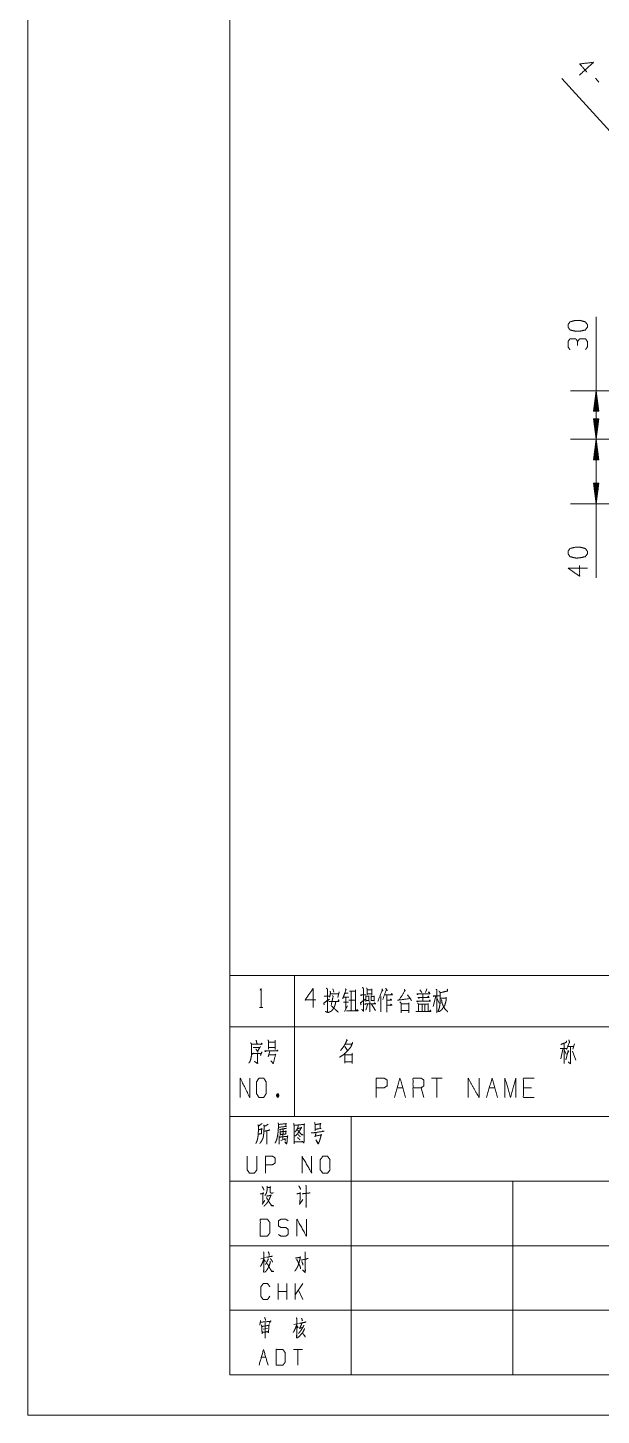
# Model space of a CAD drawing. Header units: millimetres. Extents: x 0 to 210, y 0 to 297.
# Drawn here: x 0 to 70.9, y 0 to 171.8 of the extents above; entities that cross this region are included whole.
import ezdxf

# ---------------------------------------------------------------- set-up
doc = ezdxf.new("R2010")
doc.units = ezdxf.units.MM
doc.layers.add('101', color=7, linetype='Continuous', true_color=0xffffff)

msp = doc.modelspace()

# ---------------------------------------------------------------- linework, layer by layer
at = {"layer": '101', "color": 133, "linetype": 'Continuous', "lineweight": 18}
for p, q in [((0, 297), (0, 0)), ((25, 292), (25, 5)), ((25, 37), (205, 37)), ((25, 37), (25, 5)), ((40, 37), (40, 5)), ((25, 29), (205, 29)), ((60, 29), (60, 5)), ((25, 21), (75, 21)), ((25, 13), (75, 13)), ((25, 5), (205, 5)), ((25, 5), (205, 5)), ((0, 0), (210, 0))]:
    msp.add_line(p, q, dxfattribs=at)
at = {"layer": '101', "color": 22, "linetype": 'Continuous', "lineweight": 18}
for p, q in [((66.06, 165.56), (98.8, 129.52)), ((70.32, 120.87), (70.32, 136.03)), ((109.05, 126.87), (67.14, 126.87)), ((70.32, 126.87), (69.98, 124.33)), ((70.14, 124.33), (70.14, 125.52)), ((70.19, 124.33), (70.19, 125.91)), ((70.24, 124.33), (70.24, 126.3)), ((70.29, 124.33), (70.29, 126.68)), ((70.65, 124.33), (70.32, 126.87)), ((70.34, 124.33), (70.34, 126.68)), ((70.39, 124.33), (70.39, 126.3)), ((70.44, 124.33), (70.44, 125.91)), ((70.5, 124.33), (70.5, 125.52)), ((69.98, 124.33), (70.65, 124.33)), ((69.99, 124.33), (69.99, 124.37)), ((69.99, 124.33), (69.99, 124.37)), ((70.04, 124.33), (70.04, 124.75)), ((70.09, 124.33), (70.09, 125.14)), ((70.55, 124.33), (70.55, 125.14)), ((70.6, 124.33), (70.6, 124.75)), ((70.65, 124.33), (70.65, 124.37)), ((70.65, 124.33), (70.65, 124.37)), ((70.65, 123.41), (69.98, 123.41)), ((69.98, 123.41), (70.32, 120.87)), ((69.99, 123.41), (69.99, 123.38)), ((69.99, 123.41), (69.99, 123.38)), ((70.04, 123.41), (70.04, 123)), ((70.09, 123.41), (70.09, 122.61)), ((70.14, 123.41), (70.14, 122.22)), ((70.19, 123.41), (70.19, 121.84)), ((70.24, 123.41), (70.24, 121.45)), ((70.29, 123.41), (70.29, 121.07)), ((70.32, 120.87), (70.65, 123.41)), ((70.34, 123.41), (70.34, 121.07)), ((70.39, 123.41), (70.39, 121.45)), ((70.44, 123.41), (70.44, 121.84)), ((70.5, 123.41), (70.5, 122.22)), ((70.55, 123.41), (70.55, 122.61)), ((70.6, 123.41), (70.6, 123)), ((70.65, 123.41), (70.65, 123.38)), ((70.65, 123.41), (70.65, 123.38)), ((95.23, 120.87), (67.14, 120.87)), ((95.23, 120.87), (67.14, 120.87)), ((70.32, 120.87), (69.98, 118.33)), ((70.24, 118.33), (70.24, 120.3)), ((70.29, 118.33), (70.29, 120.68)), ((70.32, 120.87), (70.32, 103.72)), ((70.65, 118.33), (70.32, 120.87)), ((70.34, 118.33), (70.34, 120.68)), ((70.39, 118.33), (70.39, 120.3)), ((70.04, 118.33), (70.04, 118.75)), ((70.09, 118.33), (70.09, 119.14)), ((70.14, 118.33), (70.14, 119.52)), ((70.19, 118.33), (70.19, 119.91)), ((70.44, 118.33), (70.44, 119.91)), ((70.5, 118.33), (70.5, 119.52)), ((70.55, 118.33), (70.55, 119.14)), ((70.6, 118.33), (70.6, 118.75)), ((69.98, 118.33), (70.65, 118.33)), ((69.99, 118.33), (69.99, 118.37)), ((69.99, 118.33), (69.99, 118.37)), ((70.65, 118.33), (70.65, 118.37)), ((70.65, 118.33), (70.65, 118.37)), ((69.98, 115.41), (70.32, 112.87)), ((70.65, 115.41), (69.98, 115.41)), ((69.99, 115.41), (69.99, 115.38)), ((69.99, 115.41), (69.99, 115.38)), ((70.04, 115.41), (70.04, 115)), ((70.09, 115.41), (70.09, 114.61)), ((70.14, 115.41), (70.14, 114.22)), ((70.19, 115.41), (70.19, 113.84)), ((70.24, 115.41), (70.24, 113.45)), ((70.29, 115.41), (70.29, 113.07)), ((70.32, 112.87), (70.65, 115.41)), ((70.34, 115.41), (70.34, 113.07)), ((70.39, 115.41), (70.39, 113.45)), ((70.44, 115.41), (70.44, 113.84)), ((70.5, 115.41), (70.5, 114.22)), ((70.55, 115.41), (70.55, 114.61)), ((70.6, 115.41), (70.6, 115)), ((70.65, 115.41), (70.65, 115.38)), ((70.65, 115.41), (70.65, 115.38)), ((95.43, 112.87), (67.14, 112.87))]:
    msp.add_line(p, q, dxfattribs=at)
at = {"layer": '101', "color": 72, "linetype": 'Continuous', "lineweight": 18}
for p, q in [((70.67, 165.07), (70.22, 165.57)), ((25, 54.46), (33, 54.46)), ((25, 54.46), (25, 48.11)), ((33, 54.46), (73, 54.46)), ((33, 54.46), (33, 48.11)), ((36.68, 51.9), (37.25, 51.9)), ((37.42, 52.2), (38.4, 52.2)), ((37.74, 52.82), (37.87, 52.38)), ((38.52, 52.43), (38.34, 51.75)), ((41.84, 51.95), (41.84, 51.25)), ((41.84, 51.88), (42.15, 51.88)), ((42.05, 52.7), (42.56, 52.7)), ((42.05, 52.2), (42.58, 52.2)), ((42.21, 51.95), (42.21, 51.28)), ((42.47, 51.97), (42.47, 51.3)), ((42.47, 51.85), (42.84, 51.85)), ((42.58, 52.82), (42.58, 52.03)), ((42.84, 51.95), (42.84, 51.28)), ((43.67, 51.85), (43.67, 49.95)), ((48.51, 52.7), (48.74, 52.35)), ((48.89, 52.18), (48.89, 51.28)), ((49.39, 52.8), (49.2, 52.35)), ((50.5, 51.88), (50.16, 50.6)), ((50.61, 51.7), (50.91, 51.05)), ((51.03, 51.65), (51.74, 51.65)), ((28.67, 50.48), (29.09, 50.48)), ((39.19, 50), (39.54, 50.7)), ((42.08, 50.93), (41.82, 50.17)), ((41.87, 51.35), (42.17, 51.35)), ((42.3, 51.25), (42.3, 49.95)), ((42.49, 51.35), (42.83, 51.35)), ((42.51, 50.9), (43.04, 50.13)), ((48.36, 50.9), (49.5, 50.9)), ((48.79, 50.93), (48.79, 50.08)), ((49.14, 50.85), (49.14, 50.08)), ((49.55, 51), (49.55, 50.08)), ((25, 48.11), (25, 37)), ((25, 48.11), (33, 48.11)), ((33, 48.11), (33, 37)), ((33, 48.11), (73, 48.11)), ((30.59, 46.45), (30.59, 45.3)), ((29.76, 46.22), (30.58, 46.22)), ((29.76, 45.53), (30.58, 45.53)), ((29.95, 45.08), (29.76, 44.38)), ((39.23, 45.65), (39.55, 45.17)), ((65.88, 45.4), (66.64, 45.4)), ((66.21, 45.35), (65.95, 44.13)), ((66.35, 46.08), (66.35, 43.55)), ((66.39, 45.17), (66.6, 44.7)), ((66.87, 45.12), (66.55, 44)), ((66.78, 45.68), (67.56, 45.68)), ((66.8, 45.17), (66.94, 44.95)), ((67.38, 45.08), (67.79, 43.98)), ((67.63, 45.98), (67.45, 45.35)), ((29.81, 44.65), (30.59, 44.65)), ((51.28, 41.74), (49.94, 41.74)), ((50.61, 41.74), (50.61, 39.36)), ((30.85, 39.81), (30.99, 39.39)), ((45.72, 40.56), (46.39, 40.56)), ((49, 39.36), (48.67, 40.56)), ((57.1, 40.56), (57.77, 40.56)), ((62.33, 40.56), (61.32, 40.56)), ((25, 37), (33, 37)), ((33, 37), (73, 37)), ((31.58, 35.44), (31.57, 34.13)), ((31.29, 34.04), (31.83, 34.2)), ((29.41, 19.54), (28.85, 19.39)), ((29.22, 19.29), (29.42, 19.02)), ((30.96, 14.33), (30.96, 16.3)), ((32.07, 14.33), (32.07, 16.3)), ((34.05, 16.3), (33.08, 14.93)), ((33.08, 14.33), (33.08, 16.3)), ((34.05, 14.33), (33.49, 15.51)), ((32.07, 15.33), (30.96, 15.33)), ((29.11, 10.67), (29.64, 10.75)), ((33.49, 11.35), (32.92, 11.23)), ((33.28, 11.06), (33.47, 10.81)), ((28.89, 7.18), (29.45, 7.18)), ((33.97, 8.15), (32.86, 8.15)), ((33.41, 8.15), (33.41, 6.19))]:
    msp.add_line(p, q, dxfattribs=at)
for points, knots in [([(69.18, 166.34), (68.28, 167.34), (70.01, 167.55), (68.25, 165.95)], [0, 0, 0.245869, 0.565295, 1, 1]), ([(69.23, 135.07), (68.98, 135.41), (68.28, 135.59), (67.8, 135.59), (67.08, 135.41), (66.85, 135.07), (66.85, 134.74), (67.08, 134.4), (67.8, 134.23), (68.28, 134.24), (68.98, 134.4), (69.23, 134.74), (69.23, 135.07)], [0, 0, 0.067526, 0.183971, 0.260583, 0.380942, 0.44614, 0.500305, 0.565504, 0.685863, 0.762528, 0.878308, 0.945835, 1, 1]), ([(68.03, 132.97), (67.8, 133.31), (67.08, 133.31), (66.85, 132.97), (66.85, 132.28), (67.08, 131.95)], [0, 0, 0.153874, 0.429852, 0.583726, 0.846123, 1, 1]), ([(69, 131.97), (69.23, 132.28), (69.23, 132.97), (69, 133.31), (68.28, 133.31), (68.03, 132.97), (68.03, 132.46)], [0, 0, 0.124121, 0.343687, 0.472445, 0.703376, 0.836731, 1, 1]), ([(69.23, 107), (68.98, 107.34), (68.28, 107.51), (67.8, 107.51), (67.08, 107.34), (66.85, 107), (66.85, 106.67), (67.08, 106.33), (67.8, 106.15), (68.28, 106.17), (68.98, 106.33), (69.23, 106.67), (69.23, 107)], [0, 0, 0.067526, 0.183972, 0.260584, 0.380943, 0.446141, 0.500306, 0.565504, 0.685864, 0.762529, 0.878309, 0.945835, 1, 1]), ([(68.28, 105.24), (68.28, 103.89), (66.85, 104.9), (69.23, 104.9)], [0, 0, 0.245871, 0.565296, 1, 1]), ([(28.74, 52.65), (28.88, 52.85), (28.88, 50.48)], [0, 0, 0.093489, 1, 1]), ([(35.64, 51.43), (34.3, 51.43), (35.31, 52.85), (35.31, 50.48)], [0, 0, 0.245869, 0.565295, 1, 1]), ([(36.93, 52.9), (37.07, 52.78), (37.07, 49.88), (36.82, 50.02)], [0, 0, 0.055869, 0.914342, 1, 1]), ([(37.41, 52.53), (37.46, 52.35), (37.34, 51.78)], [0, 0, 0.237166, 1, 1]), ([(37.71, 51.97), (37.78, 51.88), (37.53, 50.73), (38.43, 49.9)], [0, 0, 0.048584, 0.515238, 1, 1]), ([(39.28, 52.82), (39.4, 52.65), (39.38, 52.73), (38.96, 51.55), (39.21, 52.25), (39.65, 52.25)], [0, 0, 0.078651, 0.106928, 0.565373, 0.837839, 1, 1]), ([(39.1, 51.78), (39.72, 51.78), (39.35, 51.78), (39.35, 50.3), (39.35, 51.15), (39.05, 51.15), (39.7, 51.15)], [0, 0, 0.144902, 0.231843, 0.577338, 0.776436, 0.846817, 1, 1]), ([(39.81, 52.53), (40.53, 52.53), (40.53, 52.68), (40.53, 50.1), (40.53, 51.4), (39.72, 51.4), (40.02, 51.4), (40.02, 52.48), (40.02, 50.1), (39.44, 50.1), (40.87, 50.1), (40.73, 50.23), (40.64, 50.08)], [0, 0, 0.061986, 0.074816, 0.295072, 0.406268, 0.475814, 0.501515, 0.593466, 0.796614, 0.846505, 0.968965, 0.985108, 1, 1]), ([(41.23, 51.95), (41.22, 52.08), (41.82, 52.08)], [0, 0, 0.173604, 1, 1]), ([(41.41, 53), (41.54, 52.82), (41.54, 50.02), (41.32, 50.3)], [0, 0, 0.063755, 0.896689, 1, 1]), ([(41.92, 52.9), (42.01, 52.73), (42.01, 52.08)], [0, 0, 0.231726, 1, 1]), ([(43.83, 52.8), (43.92, 52.55), (43.85, 52.65), (43.32, 51.25)], [0, 0, 0.140693, 0.205673, 1, 1]), ([(44.29, 52.88), (44.48, 52.57), (44.36, 52.68), (43.92, 51.47)], [0, 0, 0.199121, 0.287731, 1, 1]), ([(44.2, 52.08), (45.12, 52.08), (45.03, 52.22), (44.94, 52.1)], [0, 0, 0.737474, 0.877165, 1, 1]), ([(44.41, 52.03), (44.41, 49.9), (44.41, 51.4), (45.01, 51.4), (44.93, 51.55), (44.84, 51.43)], [0, 0, 0.466712, 0.796155, 0.928141, 0.966378, 1, 1]), ([(46.57, 52.73), (46.71, 52.57), (46.67, 52.57), (45.95, 51.43), (45.73, 51.4), (47.31, 51.6), (47.47, 51.38), (46.97, 52.08)], [0, 0, 0.045477, 0.053276, 0.353145, 0.40026, 0.750087, 0.810877, 1, 1]), ([(48.29, 52.2), (48.22, 52.08), (48.13, 52.2), (49.74, 52.2), (49.65, 52.43), (49.58, 52.3)], [0, 0, 0.062698, 0.129535, 0.831763, 0.937302, 1, 1]), ([(48.45, 51.75), (48.38, 51.63), (48.26, 51.75), (49.64, 51.75), (49.55, 51.9), (49.48, 51.78)], [0, 0, 0.07124, 0.158487, 0.842394, 0.92876, 1, 1]), ([(50.23, 51.83), (50.18, 51.95), (50.92, 51.95)], [0, 0, 0.154626, 1, 1]), ([(50.52, 52.78), (50.59, 52.68), (50.59, 49.85)], [0, 0, 0.04155, 1, 1]), ([(51.03, 52.33), (51.03, 51.05), (50.99, 50.93), (50.98, 50.78), (50.91, 50.43), (50.75, 49.98)], [0, 0, 0.533407, 0.587752, 0.650941, 0.800323, 1, 1]), ([(51.77, 51.78), (51.75, 51.47), (51.74, 51.28), (51.67, 51.05), (51.61, 50.85), (51.58, 50.73), (51.47, 50.58), (51.35, 50.43), (51.24, 50.25), (51.1, 50.13), (50.94, 50), (50.84, 49.98)], [0, 0, 0.139342, 0.232436, 0.34179, 0.437726, 0.497958, 0.583135, 0.673291, 0.768168, 0.855675, 0.94948, 1, 1]), ([(51.9, 52.78), (51.95, 52.55), (51.03, 52.33), (50.87, 52.53)], [0, 0, 0.16132, 0.821666, 1, 1]), ([(36.66, 50.83), (36.63, 51.03), (37.32, 51.53)], [0, 0, 0.192571, 1, 1]), ([(38.1, 51.25), (38.04, 50.85), (37.94, 50.58), (37.78, 50.3), (37.6, 50.08), (37.37, 49.95), (37.18, 49.88)], [0, 0, 0.227704, 0.394035, 0.57332, 0.734787, 0.8824, 1, 1]), ([(37.26, 51.25), (38.5, 51.25), (38.48, 51.47), (38.4, 51.3)], [0, 0, 0.745785, 0.881827, 1, 1]), ([(41.23, 50.83), (41.16, 51.08), (41.75, 51.5)], [0, 0, 0.264704, 1, 1]), ([(41.76, 50.83), (41.71, 50.95), (43.04, 50.95), (42.91, 51.08), (42.84, 50.95)], [0, 0, 0.076244, 0.820603, 0.919362, 1, 1]), ([(44.45, 50.78), (45.07, 50.78), (44.94, 50.9), (44.85, 50.73)], [0, 0, 0.624528, 0.802086, 1, 1]), ([(46.05, 51.18), (46.19, 51.03), (46.19, 49.85), (46.19, 50.13), (47.15, 50.13), (47.15, 49.83), (47.15, 51.08), (47.15, 50.95), (46.21, 50.95)], [0, 0, 0.039473, 0.264466, 0.317125, 0.499886, 0.557332, 0.796687, 0.820623, 1, 1]), ([(48.01, 50), (49.87, 50), (49.8, 50.17), (49.73, 50.02)], [0, 0, 0.839594, 0.924979, 1, 1]), ([(48.26, 51.25), (48.22, 51.15), (48.12, 51.28), (49.8, 51.28), (49.74, 51.43), (49.65, 51.28)], [0, 0, 0.046472, 0.118297, 0.854009, 0.923718, 1, 1]), ([(48.24, 51.05), (48.36, 50.9), (48.36, 50.02)], [0, 0, 0.181819, 1, 1]), ([(51.17, 51.5), (51.22, 51.3), (51.24, 51.12), (51.28, 50.95), (51.35, 50.83), (51.4, 50.68), (51.49, 50.53), (51.58, 50.35), (51.68, 50.25), (51.75, 50.17), (51.86, 50.08), (51.95, 49.95)], [0, 0, 0.116119, 0.214831, 0.315025, 0.39562, 0.484907, 0.582613, 0.692636, 0.774439, 0.832285, 0.914086, 1, 1]), ([(28.25, 46.45), (28.36, 46), (28.39, 46.08), (28.35, 45.9)], [0, 0, 0.638265, 0.750293, 1, 1]), ([(29.7, 46.47), (29.78, 46.38), (29.78, 45.35)], [0, 0, 0.110318, 1, 1]), ([(39.43, 46.55), (39.53, 46.38), (39.48, 46.45), (39.28, 45.98), (39.05, 45.62), (38.7, 45.17)], [0, 0, 0.11364, 0.16465, 0.449685, 0.682204, 1, 1]), ([(66.94, 46.47), (67.03, 46.22), (66.64, 45.28)], [0, 0, 0.205287, 1, 1]), ([(27.56, 46.13), (27.69, 45.95), (27.66, 44.45), (27.59, 44.08), (27.48, 43.78), (27.34, 43.6)], [0, 0, 0.081566, 0.649823, 0.793832, 0.914831, 1, 1]), ([(27.7, 45.95), (29.01, 45.95), (28.93, 46.08), (28.85, 45.9)], [0, 0, 0.79327, 0.883172, 1, 1]), ([(27.91, 44.83), (27.81, 44.7), (27.77, 44.8), (28.91, 44.8), (28.96, 45), (28.79, 44.55)], [0, 0, 0.074525, 0.127161, 0.672611, 0.770465, 1, 1]), ([(27.89, 45.55), (28.71, 45.55), (28.8, 45.68), (28.41, 45.08), (28.5, 44.95), (28.22, 45.35)], [0, 0, 0.349352, 0.41636, 0.723317, 0.790326, 1, 1]), ([(28.44, 44.83), (28.44, 43.55), (28.03, 43.83)], [0, 0, 0.72158, 1, 1]), ([(29.46, 45.08), (29.41, 45), (29.32, 45.12), (30.97, 45.12), (30.87, 45.2), (30.76, 45.08)], [0, 0, 0.040633, 0.11244, 0.868409, 0.923643, 1, 1]), ([(30.67, 44.73), (30.37, 43.55), (30.07, 43.9)], [0, 0, 0.72503, 1, 1]), ([(39.32, 45.95), (40.08, 45.95), (40.2, 46.18), (39.97, 45.6), (39.55, 45.12), (39.14, 44.7), (38.56, 44.33)], [0, 0, 0.213826, 0.286067, 0.460277, 0.639449, 0.804911, 1, 1]), ([(39.16, 44.8), (39.21, 44.73), (39.21, 43.6), (39.21, 43.78), (40.15, 43.78), (40.15, 43.55), (40.15, 44.83), (40.15, 44.65), (39.25, 44.65)], [0, 0, 0.018725, 0.248081, 0.283758, 0.47474, 0.520612, 0.780548, 0.816225, 1, 1]), ([(66.64, 46.35), (66.64, 46.2), (65.95, 45.9)], [0, 0, 0.166334, 1, 1]), ([(67.15, 45.68), (67.15, 43.53), (66.87, 43.73)], [0, 0, 0.861249, 1, 1]), ([(26.28, 39.36), (26.28, 41.74), (27.47, 39.36), (27.47, 41.74)], [0, 0, 0.32062, 0.67938, 1, 1]), ([(28.6, 39.36), (29.2, 39.36), (29.5, 39.84), (29.5, 41.26), (29.2, 41.74), (28.6, 41.74), (28.29, 41.26), (28.29, 39.84), (28.6, 39.36)], [0, 0, 0.094595, 0.183573, 0.409674, 0.498652, 0.593247, 0.683573, 0.909673, 1, 1]), ([(43.11, 39.36), (43.11, 41.74), (44.11, 41.74), (44.45, 41.51), (44.45, 40.79), (44.1, 40.56), (43.11, 40.56)], [0, 0, 0.401146, 0.571312, 0.639588, 0.762043, 0.832819, 1, 1]), ([(47.66, 39.36), (47.66, 41.74), (48.67, 41.74), (49, 41.51), (49, 40.79), (48.67, 40.56), (47.66, 40.56)], [0, 0, 0.400952, 0.571035, 0.639278, 0.761674, 0.829917, 1, 1]), ([(54.49, 39.36), (54.49, 41.74), (55.83, 39.36), (55.83, 41.74)], [0, 0, 0.317574, 0.682426, 1, 1]), ([(59.04, 39.36), (59.04, 41.74), (59.71, 39.36), (60.38, 41.74), (60.38, 39.36)], [0, 0, 0.245192, 0.5, 0.754808, 1, 1]), ([(62.66, 39.36), (61.32, 39.36), (61.32, 41.74), (62.66, 41.74)], [0, 0, 0.26539, 0.73461, 1, 1]), ([(30.85, 39.39), (30.99, 39.39), (31.07, 39.61), (30.99, 39.81), (30.85, 39.81), (30.77, 39.61), (30.85, 39.39), (30.99, 39.81)], [0, 0, 0.086283, 0.23189, 0.363169, 0.449452, 0.580731, 0.726338, 1, 1]), ([(28.99, 36.12), (28.93, 36.08), (28.51, 35.79), (28.48, 35.97), (28.53, 35.79), (28.53, 35.21), (28.51, 34.86), (28.49, 34.62), (28.46, 34.38), (28.42, 34.15), (28.35, 33.93), (28.28, 33.78), (28.21, 33.65)], [0, 0, 0.024362, 0.186801, 0.243941, 0.302152, 0.485022, 0.597666, 0.675195, 0.753199, 0.825098, 0.898191, 0.953346, 1, 1]), ([(30.99, 36.23), (31.01, 36.03), (31.01, 35.68), (30.99, 35.35), (30.98, 35.13), (30.94, 34.84), (30.9, 34.6), (30.85, 34.33), (30.79, 34.13), (30.71, 33.93), (30.59, 33.69)], [0, 0, 0.076502, 0.212088, 0.33934, 0.424293, 0.535105, 0.630037, 0.733303, 0.813246, 0.895185, 1, 1]), ([(31.04, 36.01), (32.01, 36.12), (31.96, 36.16), (31.91, 35.77), (31.99, 35.77), (31.02, 35.66)], [0, 0, 0.391079, 0.416921, 0.577584, 0.60892, 1, 1]), ([(32.91, 36.19), (32.94, 35.9), (32.97, 33.62), (32.96, 33.87), (34.07, 33.87), (33.99, 33.89), (33.83, 33.87)], [0, 0, 0.069513, 0.617086, 0.67568, 0.942515, 0.962044, 1, 1]), ([(32.96, 35.9), (34.27, 36.03), (34.22, 36.1), (34.19, 35.9), (34.18, 33.91), (34.16, 33.69), (34.05, 33.87)], [0, 0, 0.328132, 0.348329, 0.398411, 0.893177, 0.948287, 1, 1]), ([(35.49, 36.25), (35.55, 35.99), (35.55, 35.21), (35.55, 35.41), (36.3, 35.52), (36.17, 35.52), (36.2, 36.08), (36.22, 36.16), (36.25, 36.1), (36.14, 36.08), (35.55, 35.99)], [0, 0, 0.076616, 0.29412, 0.35005, 0.563218, 0.598366, 0.753975, 0.779217, 0.799827, 0.831204, 1, 1]), ([(28.56, 34.8), (28.59, 34.82), (28.95, 34.88), (28.9, 34.86), (28.95, 35.55), (28.98, 35.46), (28.54, 35.35)], [0, 0, 0.022685, 0.239273, 0.269988, 0.676989, 0.73256, 1, 1]), ([(29.73, 36.03), (29.48, 35.86), (29.24, 35.79), (29.21, 35.97), (29.24, 35.7), (29.23, 35.44), (29.21, 35.15), (29.2, 34.91), (29.17, 34.68), (29.13, 34.44), (29.09, 34.27), (29.01, 34.13), (28.93, 33.98), (28.85, 33.85), (28.78, 33.74), (28.7, 33.65)], [0, 0, 0.09632, 0.172939, 0.229417, 0.313418, 0.396987, 0.487496, 0.564125, 0.634337, 0.711438, 0.768976, 0.817389, 0.871907, 0.920319, 0.962889, 1, 1]), ([(29.23, 35.17), (29.93, 35.3), (29.88, 35.33), (29.81, 35.28)], [0, 0, 0.834809, 0.895274, 1, 1]), ([(29.59, 35.21), (29.59, 33.58), (29.57, 33.69), (29.59, 33.87)], [0, 0, 0.849784, 0.907773, 1, 1]), ([(31.08, 34.62), (31.1, 34.42), (31.12, 33.91), (31.1, 33.58), (31.08, 33.67), (31.12, 33.89)], [0, 0, 0.147471, 0.523364, 0.768668, 0.835022, 1, 1]), ([(31.12, 34.44), (32.18, 34.55), (32.15, 34.62), (32.13, 34.51), (32.08, 34), (32.07, 33.8), (32.01, 33.58), (31.8, 33.87), (32.02, 33.65)], [0, 0, 0.374083, 0.399751, 0.438832, 0.617592, 0.687461, 0.767889, 0.891106, 1, 1]), ([(31.99, 35.57), (31.94, 35.52), (31.55, 35.46), (31.33, 35.41), (31.13, 35.37)], [0, 0, 0.072254, 0.516594, 0.766873, 1, 1]), ([(31.21, 35.26), (31.23, 35.1), (31.26, 34.66), (31.24, 34.77), (31.97, 34.84), (31.91, 34.84), (31.96, 35.24), (31.99, 35.17), (31.23, 35.1)], [0, 0, 0.056492, 0.217482, 0.258029, 0.525926, 0.548633, 0.694164, 0.720795, 1, 1]), ([(33.39, 35.55), (33.46, 35.52), (33.89, 35.59), (33.85, 35.66), (33.64, 35.24), (33.49, 35.02), (33.35, 34.84), (33.21, 34.68), (33.05, 34.57)], [0, 0, 0.033937, 0.260456, 0.302021, 0.540807, 0.679362, 0.795008, 0.902031, 1, 1]), ([(33.47, 35.88), (33.47, 35.77), (33.33, 35.44), (33.16, 35.17), (33.08, 35.06)], [0, 0, 0.119857, 0.510436, 0.853215, 1, 1]), ([(33.36, 35.3), (33.41, 35.3), (33.89, 34.73), (34.07, 34.73), (33.89, 34.77), (33.82, 34.82)], [0, 0, 0.037879, 0.645168, 0.784058, 0.927466, 1, 1]), ([(33.38, 34.38), (33.58, 34.22), (33.68, 34.11)], [0, 0, 0.637933, 1, 1]), ([(33.44, 34.75), (33.61, 34.6), (33.69, 34.49)], [0, 0, 0.630825, 1, 1]), ([(35.06, 34.97), (35.27, 34.97), (35.67, 35.02), (36.67, 35.17), (36.56, 35.19), (36.41, 35.15)], [0, 0, 0.107042, 0.322387, 0.855627, 0.91443, 1, 1]), ([(35.66, 35.02), (35.55, 34.49), (35.52, 34.57), (36.34, 34.71), (36.3, 34.8), (36.3, 34.71), (36.2, 34.33), (36.14, 34.09), (36.06, 33.89), (36, 33.74), (35.95, 33.62), (35.92, 33.6), (35.64, 34.11), (35.94, 33.65)], [0, 0, 0.136367, 0.159976, 0.371153, 0.396348, 0.418608, 0.516111, 0.579315, 0.633124, 0.675136, 0.70536, 0.714998, 0.861275, 1, 1]), ([(31.79, 34.33), (31.85, 34.15), (31.88, 34.02)], [0, 0, 0.579211, 1, 1]), ([(27.15, 32.07), (27.15, 30.39), (27.43, 29.97), (28.02, 29.97), (28.34, 30.39), (28.34, 32.07)], [0, 0, 0.337151, 0.438598, 0.557781, 0.662849, 1, 1]), ([(29.41, 29.97), (29.41, 32.07), (30.3, 32.07), (30.6, 31.87), (30.6, 31.23), (30.29, 31.03), (29.41, 31.03)], [0, 0, 0.401146, 0.571312, 0.639588, 0.762043, 0.832819, 1, 1]), ([(33.94, 29.97), (33.94, 32.07), (35.12, 29.97), (35.12, 32.07)], [0, 0, 0.317574, 0.682426, 1, 1]), ([(36.5, 29.97), (37.09, 29.97), (37.39, 30.39), (37.39, 31.65), (37.09, 32.07), (36.5, 32.07), (36.19, 31.65), (36.19, 30.39), (36.5, 29.97)], [0, 0, 0.102684, 0.19162, 0.409478, 0.498413, 0.601097, 0.691619, 0.909477, 1, 1]), ([(28.76, 27.4), (29.18, 27.49), (29.12, 27.58), (29.1, 27.4), (29.08, 26.23), (29.01, 26.14), (29.33, 26.61)], [0, 0, 0.16742, 0.209471, 0.278411, 0.733408, 0.779232, 1, 1]), ([(28.99, 28.33), (29.18, 28.02), (29.21, 27.89)], [0, 0, 0.726446, 1, 1]), ([(29.6, 28.37), (29.62, 28.17), (29.62, 27.95), (29.58, 27.75), (29.54, 27.55), (29.47, 27.42), (29.41, 27.31), (29.33, 27.2)], [0, 0, 0.161539, 0.340476, 0.503497, 0.668951, 0.787641, 0.890429, 1, 1]), ([(29.63, 28.19), (30.05, 28.24), (30.02, 28.31), (29.97, 28.13), (29.97, 27.97), (29.97, 27.69), (29.99, 27.62), (30.02, 27.55), (30.08, 27.53), (30.16, 27.51), (30.27, 27.51), (30.33, 27.53), (30.38, 27.58)], [0, 0, 0.256865, 0.301249, 0.41201, 0.505691, 0.679668, 0.720916, 0.765302, 0.805444, 0.85461, 0.920841, 0.960986, 1, 1]), ([(33.3, 27.42), (33.74, 27.51), (33.7, 27.55), (33.67, 26.19), (33.61, 26.1), (34.03, 26.72)], [0, 0, 0.163599, 0.18344, 0.685806, 0.725488, 1, 1]), ([(33.53, 28.42), (33.72, 28.08), (33.75, 27.95)], [0, 0, 0.736536, 1, 1]), ([(33.94, 27.42), (34.95, 27.53), (34.89, 27.55), (34.77, 27.51)], [0, 0, 0.837054, 0.891368, 1, 1]), ([(34.42, 28.48), (34.44, 28.33), (34.44, 25.74), (34.42, 25.92), (34.44, 26.14)], [0, 0, 0.049514, 0.872927, 0.929447, 1, 1]), ([(29.54, 27.13), (30.15, 27.25), (30.1, 27.31), (29.96, 26.91), (29.88, 26.74), (29.8, 26.58), (29.68, 26.38), (29.54, 26.21), (29.4, 26.05), (29.29, 25.94), (29.19, 25.88)], [0, 0, 0.25494, 0.288366, 0.462054, 0.541624, 0.612967, 0.709672, 0.802667, 0.88873, 0.952732, 1, 1]), ([(29.52, 26.94), (29.55, 26.94), (30.13, 25.96), (30.43, 25.94), (30.13, 26.01), (30.05, 26.1)], [0, 0, 0.016601, 0.617584, 0.775731, 0.937327, 1, 1]), ([(28.77, 22.18), (29.65, 22.18), (29.96, 22.6), (29.96, 23.86), (29.65, 24.28), (28.77, 24.28), (28.77, 22.18)], [0, 0, 0.142135, 0.227161, 0.43179, 0.516816, 0.658951, 1, 1]), ([(31.02, 22.38), (31.32, 22.18), (31.93, 22.18), (32.22, 22.4), (32.22, 23.02), (31.93, 23.24), (31.33, 23.24), (31.02, 23.44), (31.02, 24.08), (31.33, 24.28), (31.93, 24.28), (32.22, 24.08)], [0, 0, 0.068036, 0.184055, 0.254519, 0.372335, 0.4428, 0.555843, 0.62637, 0.748394, 0.818921, 0.931964, 1, 1]), ([(33.3, 22.18), (33.3, 24.28), (34.48, 22.18), (34.48, 24.28)], [0, 0, 0.317574, 0.682426, 1, 1]), ([(29.2, 19.39), (29.12, 19.1), (29.01, 18.85), (28.91, 18.63), (28.79, 18.42)], [0, 0, 0.285938, 0.539663, 0.775434, 1, 1]), ([(29.16, 20.22), (29.23, 20.1), (29.2, 20.14), (29.2, 17.7), (29.17, 17.84), (29.2, 18.05)], [0, 0, 0.048142, 0.065074, 0.880813, 0.930182, 1, 1]), ([(29.99, 19.1), (30.01, 18.94), (29.92, 18.65), (29.83, 18.42), (29.73, 18.23), (29.56, 17.94), (29.45, 17.82), (29.32, 17.7)], [0, 0, 0.103477, 0.291956, 0.443856, 0.57619, 0.787107, 0.887317, 1, 1]), ([(29.73, 19.41), (29.72, 19.25), (29.57, 18.96), (29.47, 18.75), (29.41, 18.67)], [0, 0, 0.201933, 0.596285, 0.876828, 1, 1]), ([(29.54, 19.56), (30.29, 19.7), (30.23, 19.72), (30.16, 19.68)], [0, 0, 0.838753, 0.907253, 1, 1]), ([(29.76, 20.22), (29.85, 20.03), (29.88, 19.91), (29.88, 19.79)], [0, 0, 0.449923, 0.728678, 1, 1]), ([(30.01, 19.41), (30.18, 19.19), (30.23, 19.08), (30.29, 18.96)], [0, 0, 0.535198, 0.744447, 1, 1]), ([(33.13, 19.46), (33.77, 19.58), (33.73, 19.64), (33.68, 19.39), (33.62, 19.14), (33.56, 18.88), (33.45, 18.54), (33.32, 18.28), (33.3, 18.23), (33.18, 18.05), (33.04, 17.84)], [0, 0, 0.244424, 0.27277, 0.366787, 0.461904, 0.564546, 0.695473, 0.80714, 0.823505, 0.905515, 1, 1]), ([(33.27, 19.31), (33.67, 18.5), (33.74, 18.28), (33.75, 18.13)], [0, 0, 0.700219, 0.886542, 1, 1]), ([(33.8, 19.23), (33.84, 19.21), (34.69, 19.41), (34.63, 19.43), (34.57, 19.39)], [0, 0, 0.045964, 0.873306, 0.932105, 1, 1]), ([(33.9, 19.04), (34.03, 18.73), (34.05, 18.59)], [0, 0, 0.698421, 1, 1]), ([(34.3, 20.24), (34.33, 20.01), (34.33, 18.44), (34.34, 17.92), (34.33, 17.72), (34.31, 17.67), (33.99, 18.01), (34.31, 17.72)], [0, 0, 0.066217, 0.519981, 0.669306, 0.729161, 0.741826, 0.875055, 1, 1]), ([(29.6, 18.81), (29.64, 18.77), (30.16, 17.82), (30.43, 17.8), (30.17, 17.86), (30.1, 17.94)], [0, 0, 0.033496, 0.63366, 0.788434, 0.938664, 1, 1]), ([(29.94, 14.73), (29.66, 14.33), (29.12, 14.33), (28.84, 14.73), (28.84, 15.91), (29.12, 16.3), (29.67, 16.3), (29.95, 15.91)], [0, 0, 0.114569, 0.243367, 0.357935, 0.638584, 0.753152, 0.885431, 1, 1]), ([(29.3, 12.1), (29.39, 11.89), (29.42, 11.75)], [0, 0, 0.603342, 1, 1]), ([(33.22, 12.08), (33.28, 11.97), (33.27, 11.99), (33.27, 9.55), (33.25, 9.74), (33.27, 9.94)], [0, 0, 0.039885, 0.048389, 0.86771, 0.930393, 1, 1]), ([(33.85, 12.04), (33.96, 11.83), (33.97, 11.75), (33.96, 11.68)], [0, 0, 0.609648, 0.831593, 1, 1]), ([(28.78, 11.75), (28.78, 11.56), (28.72, 11.27), (28.69, 11.17)], [0, 0, 0.316024, 0.817547, 1, 1]), ([(28.78, 11.52), (30.09, 11.64), (30.06, 11.7), (29.89, 11.37)], [0, 0, 0.748922, 0.787785, 1, 1]), ([(28.91, 11.19), (28.94, 11), (29, 10.09), (28.98, 10.26), (29.71, 10.34), (29.63, 10.36), (29.46, 10.32)], [0, 0, 0.083432, 0.487207, 0.560755, 0.88655, 0.926462, 1, 1]), ([(29.71, 10.34), (29.77, 10.23), (29.86, 11.23), (29.89, 11.15), (28.97, 11)], [0, 0, 0.055629, 0.522279, 0.563365, 1, 1]), ([(29.36, 11.46), (29.39, 11.41), (29.38, 9.53), (29.35, 9.72), (29.38, 9.94)], [0, 0, 0.021551, 0.822258, 0.902418, 1, 1]), ([(33.28, 11.21), (33.15, 10.88), (33.05, 10.63), (32.96, 10.44), (32.84, 10.26)], [0, 0, 0.339095, 0.594724, 0.790666, 1, 1]), ([(34.25, 10.75), (34.2, 10.61), (34.03, 10.28), (33.85, 10.07), (33.66, 9.84), (33.5, 9.68), (33.37, 9.55)], [0, 0, 0.100504, 0.349354, 0.529552, 0.726518, 0.879827, 1, 1]), ([(34.15, 11.17), (34.13, 11.06), (33.96, 10.75), (33.94, 10.73), (33.81, 10.52), (33.66, 10.32), (33.5, 10.13)], [0, 0, 0.084867, 0.37449, 0.395072, 0.594273, 0.800096, 1, 1]), ([(33.6, 11.37), (34.42, 11.54), (34.37, 11.56), (34.25, 11.5)], [0, 0, 0.811184, 0.871424, 1, 1]), ([(33.9, 11.39), (33.88, 11.27), (33.63, 10.77), (33.6, 10.75), (34.06, 10.9)], [0, 0, 0.104847, 0.570661, 0.600717, 1, 1]), ([(33.97, 10.19), (34.26, 9.84), (34.32, 9.68), (34.23, 9.88)], [0, 0, 0.533338, 0.737997, 1, 1]), ([(30.74, 6.19), (31.56, 6.19), (31.85, 6.58), (31.85, 7.76), (31.56, 8.15), (30.74, 8.15), (30.74, 6.19)], [0, 0, 0.142135, 0.227161, 0.43179, 0.516816, 0.658951, 1, 1])]:
    msp.add_open_spline(points, degree=1, knots=knots, dxfattribs=at)
for points in [[(45.38, 39.36), (46.05, 41.74), (46.73, 39.36)], [(56.76, 39.36), (57.44, 41.74), (58.11, 39.36)], [(28.62, 6.19), (29.17, 8.15), (29.73, 6.19)]]:
    msp.add_open_spline(points, degree=1, dxfattribs=at)

doc.saveas('drawing.dxf')
